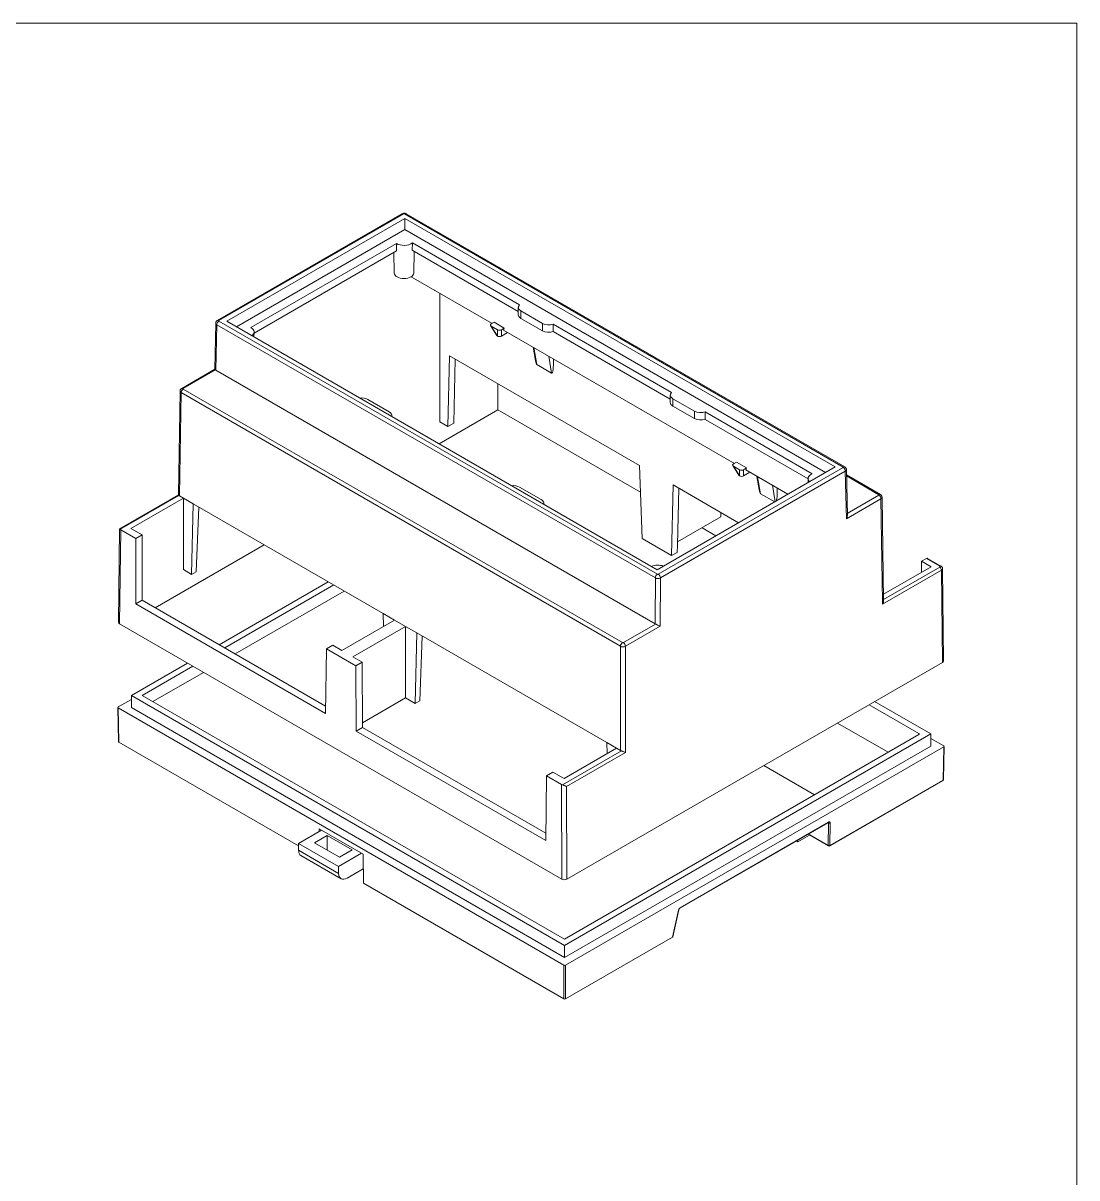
# Model space of a CAD drawing. Header units: millimetres. Extents: x 6 to 460, y 6 to 354.
# Drawn here: x 306 to 453.2, y 186.1 to 347.3 of the extents above; entities that cross this region are included whole.
import ezdxf

# ---------------------------------------------------------------- set-up
doc = ezdxf.new("R2010")
doc.units = ezdxf.units.MM
doc.header["$LTSCALE"] = 1.666667
doc.layers.get('0').update_dxf_attribs({"lineweight": 25})
for name, color, linetype, lineweight in [('Sketch Geometry (ANSI)', 7, 'Continuous', 9), ('Visible (ANSI)', 7, 'Continuous', 9), ('Visible Narrow (ANSI)', 7, 'Continuous', 9)]:
    doc.layers.add(name, color=color, linetype=linetype, lineweight=lineweight)

# ---------------------------------------------------------------- blocks, each defined once
blk = doc.blocks.new('Borders Hammond Border')
at = {"layer": 'Sketch Geometry (ANSI)'}
for p, q in [((271.9, 208.4), (7.5, 208.4)), ((271.9, 7.5), (271.9, 208.4))]:
    blk.add_line(p, q, dxfattribs=at)

msp = doc.modelspace()

# ---------------------------------------------------------------- linework, layer by layer
at = {"layer": 'Visible (ANSI)'}
for p, q in [((333.159, 305.812), (358.978, 320.719)), ((334.469, 305.706), (359.335, 320.062)), ((359.335, 320.062), (419.439, 285.361)), ((359.335, 320.062), (359.335, 318.497)), ((359.512, 320.719), (420.749, 285.364)), ((359.335, 318.497), (335.824, 304.923)), ((359.335, 318.497), (418.084, 284.579)), ((358.157, 316.558), (337.827, 304.821)), ((358.157, 316.558), (358.173, 315.541)), ((360.37, 315.615), (360.385, 316.632)), ((360.385, 316.632), (375.334, 308.002)), ((338.281, 304.057), (358.173, 315.541)), ((357.86, 312.432), (357.798, 315.325)), ((360.37, 315.615), (375.171, 307.07)), ((360.575, 312.432), (360.64, 315.459)), ((360.222, 311.914), (371.519, 305.392)), ((364.201, 309.617), (364.201, 291.682)), ((375.171, 306.62), (375.171, 307.646)), ((375.537, 307.136), (378.548, 305.398)), ((332.926, 305.427), (332.791, 298.989)), ((334.469, 305.706), (394.573, 271.005)), ((371.302, 305.087), (372.159, 303.726)), ((371.397, 305.321), (371.809, 305.559)), ((372.258, 304.505), (371.397, 305.001)), ((371.809, 305.559), (373.224, 304.743)), ((378.548, 304.372), (375.537, 306.11)), ((396.547, 295.755), (380.048, 305.28)), ((380.048, 305.28), (380.048, 304.254)), ((338.269, 303.511), (338.284, 304.198)), ((372.811, 304.505), (373.224, 304.743)), ((373.683, 304.142), (372.811, 303.639)), ((373.121, 304.467), (373.224, 304.743)), ((373.121, 304.467), (405.343, 285.864)), ((396.384, 294.822), (380.048, 304.254)), ((377.258, 302.079), (377.569, 300.221)), ((365.353, 291.017), (365.581, 300.868)), ((365.581, 300.868), (392.097, 285.558)), ((366.361, 300.417), (366.154, 291.48)), ((380.099, 300.439), (380.099, 300.347)), ((328.185, 296.331), (332.791, 298.99)), ((332.939, 298.864), (394.271, 263.454)), ((379.82, 298.465), (377.758, 299.656)), ((372.306, 293.326), (372.311, 296.982)), ((327.952, 295.942), (327.733, 281.466)), ((396.384, 295.399), (396.384, 294.373)), ((357.158, 293.048), (354.147, 294.786)), ((396.75, 294.889), (399.761, 293.151)), ((399.761, 292.125), (396.75, 293.863)), ((357.524, 292.538), (357.524, 292.395)), ((364.108, 288.593), (372.306, 293.326)), ((372.306, 293.326), (392.237, 281.819)), ((401.261, 293.033), (416.209, 284.403)), ((401.261, 293.033), (401.261, 292.007)), ((415.624, 283.714), (401.261, 292.007)), ((364.201, 291.682), (365.353, 291.017)), ((366.154, 291.48), (365.353, 291.017)), ((392.097, 285.558), (392.478, 275.356)), ((405.983, 284.199), (405.125, 285.559)), ((405.633, 286.031), (405.22, 285.793)), ((406.081, 284.977), (405.22, 285.474)), ((405.633, 286.031), (407.047, 285.215)), ((419.439, 285.361), (394.573, 271.005)), ((406.078, 284.113), (406.081, 284.111)), ((406.635, 284.977), (407.047, 285.215)), ((407.507, 284.615), (406.635, 284.111)), ((406.944, 284.939), (407.047, 285.215)), ((406.944, 284.939), (412.826, 281.543)), ((408.488, 284.048), (408.799, 282.19)), ((420.982, 284.978), (421.117, 278.591)), ((420.997, 284.238), (425.723, 281.51)), ((378.371, 280.801), (375.36, 282.539)), ((396.571, 272.993), (396.8, 282.844)), ((396.8, 282.844), (405.939, 277.567)), ((397.58, 282.393), (397.396, 274.454)), ((411.329, 282.408), (411.33, 282.316)), ((415.636, 283.165), (415.624, 283.718)), ((319.518, 276.73), (327.733, 281.473)), ((328.411, 281.001), (321.074, 276.765)), ((328.411, 281.001), (327.88, 281.307)), ((328.411, 271.018), (328.411, 281.001)), ((328.411, 281.001), (329.79, 280.204)), ((410.978, 280.476), (408.988, 281.625)), ((425.956, 281.121), (426.175, 266.649)), ((329.79, 280.204), (329.562, 270.354)), ((329.79, 280.204), (356.307, 264.895)), ((330.557, 279.761), (330.211, 270.728)), ((378.737, 280.147), (378.737, 280.291)), ((403.452, 279.003), (403.459, 278.38)), ((397.406, 274.885), (403.459, 278.38)), ((319.513, 276.72), (319.355, 263.658)), ((319.66, 276.561), (321.757, 275.35)), ((322.641, 275.86), (321.074, 276.765)), ((322.641, 275.86), (321.757, 275.35)), ((322.668, 266.747), (322.641, 275.86)), ((400.826, 276.86), (402.77, 275.737)), ((321.785, 266.237), (321.757, 275.35)), ((324.469, 265.708), (339.684, 274.492)), ((392.478, 275.356), (396.571, 272.993)), ((397.396, 274.454), (397.334, 273.434)), ((397.334, 273.434), (396.571, 272.993)), ((432.156, 272.577), (431.493, 272.194)), ((432.322, 272.594), (434.182, 271.52)), ((329.562, 270.354), (328.411, 271.018)), ((432.82, 271.428), (426.161, 267.583)), ((431.491, 270.661), (431.493, 272.194)), ((432.82, 271.428), (431.493, 272.194)), ((434.398, 271.168), (434.553, 258.283)), ((330.211, 270.728), (329.562, 270.354)), ((348.641, 269.321), (333.426, 260.537)), ((349.407, 268.878), (334.192, 260.094)), ((350.88, 268.028), (335.665, 259.244)), ((322.668, 266.747), (321.785, 266.237)), ((348.266, 250.948), (321.785, 266.237)), ((348.278, 251.962), (322.668, 266.747)), ((356.307, 264.895), (356.374, 263.098)), ((356.307, 264.895), (357.897, 263.977)), ((319.501, 263.452), (381.255, 227.798)), ((350.56, 259.741), (357.897, 263.977)), ((359.419, 263.098), (352.083, 258.862)), ((359.419, 263.098), (357.897, 263.977)), ((359.419, 263.098), (361.009, 262.18)), ((359.419, 263.098), (359.419, 253.115)), ((360.781, 252.329), (361.009, 262.18)), ((361.009, 262.18), (387.526, 246.87)), ((361.776, 261.737), (361.43, 252.704)), ((348.266, 250.948), (348.375, 259.982)), ((349.259, 260.492), (348.375, 259.982)), ((348.375, 259.982), (352.5, 257.6)), ((350.56, 259.741), (349.259, 260.492)), ((353.384, 258.111), (352.083, 258.862)), ((352.5, 257.6), (353.384, 258.111)), ((353.384, 258.111), (353.411, 248.998)), ((381.962, 227.798), (434.407, 258.077)), ((328.988, 257.974), (321.151, 253.45)), ((329.754, 257.532), (322.684, 253.45)), ((331.227, 256.681), (324.157, 252.599)), ((352.527, 248.488), (352.5, 257.6)), ((321.151, 253.45), (381.609, 218.545)), ((321.151, 251.749), (321.151, 253.45)), ((322.684, 253.45), (381.609, 219.429)), ((319.357, 247.019), (319.276, 251.782)), ((321.151, 252.906), (319.325, 251.851)), ((319.325, 251.715), (381.55, 215.789)), ((321.151, 251.749), (381.609, 216.844)), ((353.409, 249.645), (359.419, 253.115)), ((360.781, 252.329), (359.419, 253.115)), ((361.43, 252.704), (360.781, 252.329)), ((431.107, 248.143), (424.153, 252.157)), ((432.757, 248.075), (424.919, 252.599)), ((353.411, 248.998), (352.527, 248.488)), ((379.008, 233.199), (352.527, 248.488)), ((353.411, 248.998), (379.021, 234.212)), ((426.805, 245.523), (419.734, 249.606)), ((319.405, 246.952), (344.489, 232.47)), ((381.609, 218.545), (432.757, 248.075)), ((381.609, 219.429), (431.107, 248.007)), ((387.526, 246.87), (388.905, 246.074)), ((387.584, 245.311), (387.526, 246.87)), ((432.757, 246.374), (432.757, 248.075)), ((432.757, 247.462), (434.583, 246.408)), ((388.905, 246.074), (381.569, 241.838)), ((381.609, 216.844), (432.757, 246.374)), ((381.786, 215.789), (434.583, 246.272)), ((389.436, 245.768), (388.905, 246.074)), ((434.554, 241.71), (434.632, 246.339)), ((409.451, 243.669), (416.523, 239.586)), ((379.118, 242.233), (379.008, 233.199)), ((379.118, 242.233), (380.002, 242.743)), ((379.118, 242.233), (381.215, 241.022)), ((381.569, 241.838), (380.002, 242.743)), ((434.47, 241.568), (418.659, 232.439)), ((418.452, 235.689), (397.74, 223.731)), ((344.489, 232.801), (347.703, 234.657)), ((348.5, 233.892), (346.732, 232.871)), ((347.379, 234.844), (347.382, 234.471)), ((353.507, 231.306), (347.379, 234.844)), ((351.976, 231.885), (348.5, 233.892)), ((348.5, 233.892), (348.5, 231.851)), ((415.855, 233.962), (414.224, 233.02)), ((415.786, 234.058), (415.786, 234.15)), ((415.82, 233.982), (418.492, 232.439)), ((344.489, 232.801), (344.489, 231.848)), ((350.087, 229.569), (344.489, 232.801)), ((346.732, 232.871), (350.209, 230.864)), ((414.027, 233.134), (414.224, 233.02)), ((414.224, 233.02), (414.224, 233.248)), ((344.834, 231.085), (350.432, 227.853)), ((350.087, 229.569), (353.301, 231.425)), ((350.209, 230.864), (351.976, 231.885)), ((353.542, 227.243), (353.507, 231.306)), ((350.087, 228.616), (350.087, 229.569)), ((353.525, 229.241), (351.265, 227.936)), ((353.542, 227.243), (381.55, 211.073)), ((397.591, 223.511), (396.759, 219.747)), ((381.786, 211.073), (396.708, 219.688)), ((381.609, 218.545), (381.609, 216.844))]:
    msp.add_line(p, q, dxfattribs=at)
for centre, start, end in [((434.387, 241.713), 300, 359.03011), ((418.575, 232.584), 240, 300)]:
    msp.add_arc(centre, 0.167, start, end, dxfattribs=at)
for centre, major_axis, ratio, start_param, end_param in [((359.304, 320.358), (0.208, 0.361), 0.5773503, 0, 0.0001878), ((359.217, 317.137), (-1.458, 0), 0.5773503, 0.7568228, 2.4995421), ((359.217, 312.442), (-1.358, 0), 0.5773503, 0.0123429, 3.1292497), ((364.285, 310.469), (1.104, 0), 0.5773503, 3.8628473, 3.9911343), ((376.421, 307.646), (-1.25, 0), 0.5773503, 5.7677199, 7.0685835), ((376.421, 306.62), (-1.25, 0), 0.5773503, 0, 0.7853982), ((336.826, 304.209), (1.458, 0), 0.5773503, 5.6123231, 7.0971588), ((371.747, 305.161), (-0.469, 0), 0.5133374, 5.5564103, 7.0099604), ((379.431, 305.908), (-1.25, 0), 0.5773503, 0.7853982, 2.0862617), ((372.605, 303.8), (-0.469, 0), 0.5133374, 0.3129792, 0.7302684), ((372.535, 303.841), (0.417, 0), 0.6493455, 3.9819442, 5.439164), ((372.535, 304.707), (-0.417, 0), 0.6493455, 0.8440213, 2.2975714), ((379.431, 304.882), (1.25, 0), 0.5773503, 3.9269908, 5.2278543), ((377.742, 301.708), (-0.041, 2.059), 0.1419085, 2.3745809, 3.0560896), ((379.805, 300.517), (-0.041, 2.059), 0.1419085, 3.0560896, 4.6268859), ((333.292, 299.068), (0.5, 0), 0.5773667, 3.752265, 3.9269748), ((397.634, 295.399), (-1.25, 0), 0.5773503, 5.7677199, 7.0685835), ((353.263, 294.276), (1.25, 0), 0.5773503, 0.7853982, 1.7537399), ((397.634, 294.373), (-1.25, 0), 0.5773503, 0, 0.7853982), ((356.274, 292.538), (1.25, 0), 0.5773503, 6.1002418, 7.0685835), ((393.159, 293.798), (1.104, 0), 0.5773503, 3.8628473, 3.9911343), ((400.645, 293.661), (-1.25, 0), 0.5773503, 0.7853982, 2.0862617), ((400.645, 292.635), (1.25, 0), 0.5773503, 3.9269908, 5.2278543), ((405.571, 285.633), (-0.469, 0), 0.5133374, 5.5564103, 7.0099604), ((406.429, 284.273), (-0.469, 0), 0.5133374, 0.3129792, 0.7267751), ((406.358, 285.179), (-0.417, 0), 0.6493455, 0.8440213, 2.2975714), ((406.358, 284.313), (-0.417, 0), 0.6493455, 0.8440213, 2.2975714), ((417.082, 283.728), (-1.458, 0), 0.5773503, 5.3544396, 6.8379735), ((374.477, 282.029), (1.25, 0), 0.5773503, 0.7853982, 1.7537399), ((408.973, 283.677), (-0.041, 2.059), 0.1419085, 2.3745809, 3.0560896), ((411.035, 282.486), (-0.041, 2.059), 0.1419085, 3.5484283, 4.6268859), ((328.234, 281.511), (0.5, 0), 0.5773862, 3.5810016, 3.9269489), ((377.487, 280.291), (1.25, 0), 0.5773503, 6.1002418, 7.0685835), ((320.013, 276.765), (0.5, 0), 0.5773739, 3.580997, 3.9269632), ((432.154, 272.306), (0.169, 0.287), 0.57229, 0.0043175, 0.7897047), ((394.691, 270.8), (1.458, 0), 0.5773503, 1.0160082, 2.2416585), ((319.854, 263.656), (-0.5, 0), 0.5773503, 6.2761847, 7.0686051), ((394.625, 263.657), (0.5, 0), 0.5773699, 3.925521, 4.1016854), ((434.054, 258.281), (0.5, 0), 0.5773503, 5.4977899, 6.2901473), ((319.443, 251.783), (-0.167, 0), 0.5772951, 5.4978349, 7.0685357), ((319.523, 247.02), (-0.167, 0), 0.5772951, 0.0097729, 0.7853504), ((430.989, 248.075), (0.167, 0), 0.5773503, 5.4977871, 7.0685835), ((389.789, 245.972), (0.5, 0), 0.5774014, 3.9269575, 4.2729047), ((434.465, 246.34), (0.167, 0), 0.5772951, 5.4978349, 7.0685357), ((381.569, 241.226), (-0.5, 0), 0.577384, 0.7853761, 1.1313422), ((415.904, 234.126), (-0.083, -0.144), 0.5773503, 5.4977871, 6.2831853), ((345.667, 232.529), (-0.833, -1.443), 0.5773503, 5.4977871, 6.2831853), ((351.265, 229.297), (-0.833, -1.443), 0.5773503, 5.4977871, 7.0685835), ((381.608, 228.002), (0.5, 0), 0.5773503, 3.9269692, 5.4977844), ((397.428, 223.547), (0.163, -0.036), 0.4057128, 0, 0.0031834), ((397.657, 223.875), (0.083, -0.144), 0.5773503, 6.2829654, 6.2831853), ((396.59, 219.756), (-0.17, -0.006), 0.5750186, 2.3200798, 2.9958133), ((381.668, 215.857), (0.167, 0), 0.5774054, 3.9270386, 5.4977394), ((381.668, 211.141), (0.167, 0), 0.5774054, 3.9270386, 5.4977394)]:
    msp.add_ellipse(centre, major_axis=major_axis, ratio=ratio, start_param=start_param, end_param=end_param, dxfattribs=at)
for points, knots in [([(358.978, 320.719), (359.023, 320.745), (359.074, 320.764), (359.179, 320.788), (359.235, 320.791), (359.345, 320.783), (359.401, 320.769), (359.473, 320.74), (359.493, 320.73), (359.512, 320.719)], [0.000013103, 0.000013103, 0.000013103, 0.000013103, 0.019152342, 0.019152342, 0.038801592, 0.038801592, 0.058994682, 0.058994682, 0.067025602, 0.067025602, 0.067025602, 0.067025602]), ([(333.159, 305.812), (333.14, 305.801), (333.12, 305.788), (333.081, 305.757), (333.061, 305.739), (333.022, 305.695), (333.003, 305.67), (332.97, 305.612), (332.955, 305.579), (332.934, 305.506), (332.927, 305.467), (332.926, 305.427)], [4.71234533, 4.71234533, 4.71234533, 4.71234533, 4.86700177, 4.86700177, 5.02165822, 5.02165822, 5.17631466, 5.17631466, 5.33097111, 5.33097111, 5.48562755, 5.48562755, 5.48562755, 5.48562755]), ([(332.791, 298.989), (332.791, 298.985), (332.797, 298.976), (332.828, 298.947), (332.853, 298.927), (332.883, 298.902)], [-0.290837898, -0.290837898, -0.290837898, -0.290837898, -0.271525487, -0.271525487, -0.252625574, -0.252625574, -0.252625574, -0.252625574]), ([(328.185, 296.331), (328.165, 296.319), (328.146, 296.306), (328.106, 296.275), (328.086, 296.257), (328.047, 296.213), (328.028, 296.187), (327.994, 296.128), (327.98, 296.095), (327.959, 296.022), (327.953, 295.982), (327.952, 295.942)], [4.71235526, 4.71235526, 4.71235526, 4.71235526, 4.86769921, 4.86769921, 5.02304316, 5.02304316, 5.17838711, 5.17838711, 5.33373106, 5.33373106, 5.48907502, 5.48907502, 5.48907502, 5.48907502]), ([(420.981, 284.978), (420.981, 285.018), (420.974, 285.057), (420.953, 285.13), (420.938, 285.163), (420.905, 285.222), (420.886, 285.247), (420.847, 285.29), (420.827, 285.309), (420.788, 285.34), (420.768, 285.353), (420.749, 285.364)], [2.36843917, 2.36843917, 2.36843917, 2.36843917, 2.52307412, 2.52307412, 2.67770906, 2.67770906, 2.832344, 2.832344, 2.98697894, 2.98697894, 3.14161388, 3.14161388, 3.14161388, 3.14161388]), ([(327.733, 281.466), (327.733, 281.461), (327.735, 281.455), (327.738, 281.448), (327.742, 281.441), (327.748, 281.432), (327.755, 281.422), (327.763, 281.411), (327.771, 281.4), (327.781, 281.388)], [0.58007125, 0.58007125, 0.58007125, 0.58007125, 0.71428571, 0.71428571, 0.71428571, 0.85714286, 0.85714286, 0.85714286, 1, 1, 1, 1]), ([(425.956, 281.121), (425.955, 281.161), (425.949, 281.201), (425.928, 281.274), (425.914, 281.308), (425.88, 281.366), (425.861, 281.392), (425.822, 281.436), (425.802, 281.454), (425.762, 281.485), (425.743, 281.499), (425.723, 281.51)], [2.36490649, 2.36490649, 2.36490649, 2.36490649, 2.5202495, 2.5202495, 2.6755925, 2.6755925, 2.8309355, 2.8309355, 2.98627851, 2.98627851, 3.14162151, 3.14162151, 3.14162151, 3.14162151]), ([(421.117, 278.591), (421.117, 278.586), (421.117, 278.582), (421.117, 278.505), (421.103, 278.425), (421.053, 278.268), (421.017, 278.19), (420.976, 278.123)], [0.289147042, 0.289147042, 0.289147042, 0.289147042, 0.290867792, 0.290867792, 0.319158327, 0.319158327, 0.347448863, 0.347448863, 0.347448863, 0.347448863]), ([(319.561, 276.642), (319.542, 276.665), (319.527, 276.685), (319.512, 276.713), (319.511, 276.722), (319.516, 276.728), (319.517, 276.729), (319.518, 276.73)], [-0.081051944, -0.081051944, -0.081051944, -0.081051944, -0.064957781, -0.064957781, -0.048493384, -0.048493384, -0.044447957, -0.044447957, -0.044447957, -0.044447957]), ([(434.398, 271.168), (434.398, 271.203), (434.392, 271.238), (434.374, 271.302), (434.361, 271.332), (434.331, 271.385), (434.313, 271.409), (434.277, 271.449), (434.259, 271.466), (434.221, 271.496), (434.202, 271.509), (434.182, 271.52)], [0.79235746, 0.79235746, 0.79235746, 0.79235746, 0.94804945, 0.94804945, 1.10374143, 1.10374143, 1.25943341, 1.25943341, 1.4151254, 1.4151254, 1.57081738, 1.57081738, 1.57081738, 1.57081738]), ([(426.032, 266.216), (426.058, 266.256), (426.08, 266.296), (426.098, 266.335), (426.116, 266.374), (426.131, 266.411), (426.142, 266.447), (426.153, 266.483), (426.161, 266.516), (426.167, 266.548), (426.172, 266.579), (426.175, 266.609), (426.175, 266.635), (426.175, 266.64), (426.175, 266.644), (426.175, 266.649)], [0, 0, 0, 0, 0.14285714, 0.14285714, 0.14285714, 0.28571429, 0.28571429, 0.28571429, 0.42857143, 0.42857143, 0.42857143, 0.57142857, 0.57142857, 0.57142857, 0.5952646, 0.5952646, 0.5952646, 0.5952646]), ([(394.338, 263.421), (394.381, 263.404), (394.43, 263.381), (394.532, 263.334), (394.583, 263.309), (394.697, 263.253), (394.763, 263.219), (394.883, 263.159), (394.935, 263.132), (394.976, 263.112)], [-0.09482299, -0.09482299, -0.09482299, -0.09482299, -0.076016105, -0.076016105, -0.056766837, -0.056766837, -0.028383419, -0.028383419, 0, 0, 0, 0]), ([(389.577, 245.711), (389.617, 245.7), (389.662, 245.685), (389.752, 245.652), (389.798, 245.634), (389.896, 245.595), (389.955, 245.571), (390.059, 245.528), (390.106, 245.509), (390.143, 245.496)], [-0.080959314, -0.080959314, -0.080959314, -0.080959314, -0.064909434, -0.064909434, -0.048489326, -0.048489326, -0.024244663, -0.024244663, 0, 0, 0, 0]), ([(381.923, 240.75), (381.886, 240.764), (381.84, 240.782), (381.735, 240.825), (381.676, 240.849), (381.577, 240.888), (381.532, 240.906), (381.442, 240.938), (381.397, 240.953), (381.356, 240.964)], [-0.285207909, -0.285207909, -0.285207909, -0.285207909, -0.260935674, -0.260935674, -0.236663438, -0.236663438, -0.220224611, -0.220224611, -0.204156017, -0.204156017, -0.204156017, -0.204156017]), ([(418.475, 235.699), (418.475, 235.699), (418.475, 235.699), (418.474, 235.699), (418.47, 235.698), (418.46, 235.693), (418.457, 235.692), (418.454, 235.69)], [0.013297485, 0.013297485, 0.013297485, 0.013297485, 0.014191313, 0.014191313, 0.02120984, 0.02120984, 0.023561164, 0.023561164, 0.023561164, 0.023561164]), ([(397.74, 223.731), (397.733, 223.727), (397.724, 223.721), (397.704, 223.705), (397.694, 223.695), (397.672, 223.672), (397.661, 223.658), (397.64, 223.627), (397.63, 223.611), (397.613, 223.577), (397.605, 223.558), (397.596, 223.531), (397.593, 223.52), (397.591, 223.511)], [0, 0, 0, 0, 0.005642685, 0.005642685, 0.01152629, 0.01152629, 0.018175495, 0.018175495, 0.024978673, 0.024978673, 0.032132287, 0.032132287, 0.036486687, 0.036486687, 0.036486687, 0.036486687])]:
    msp.add_open_spline(points, degree=3, knots=knots, dxfattribs=at)
at = {"layer": 'Visible Narrow (ANSI)'}
for p, q in [((359.186, 320.698), (333.367, 305.792)), ((420.541, 285.343), (359.304, 320.698)), ((375.537, 307.136), (375.537, 306.11)), ((332.939, 298.864), (333.073, 305.219)), ((394.31, 269.864), (333.073, 305.219)), ((333.367, 305.724), (394.604, 270.369)), ((372.256, 303.64), (371.397, 305.001)), ((378.548, 304.372), (378.548, 305.398)), ((372.258, 304.505), (372.257, 303.64)), ((372.811, 303.639), (372.811, 304.505)), ((377.362, 302.019), (377.758, 299.656)), ((379.82, 298.465), (379.424, 300.828)), ((380.099, 300.347), (380.082, 300.448)), ((332.883, 298.902), (328.393, 296.31)), ((327.88, 281.307), (328.098, 295.735)), ((389.436, 260.321), (328.098, 295.735)), ((328.393, 296.242), (389.73, 260.829)), ((396.75, 294.889), (396.75, 293.863)), ((399.761, 292.125), (399.761, 293.151)), ((406.078, 284.113), (405.22, 285.474)), ((394.722, 270.369), (420.541, 285.275)), ((420.835, 284.768), (395.017, 269.861)), ((406.081, 284.977), (406.081, 284.111)), ((406.635, 284.111), (406.635, 284.977)), ((408.593, 283.988), (408.988, 281.625)), ((420.835, 284.768), (420.976, 278.123)), ((425.515, 281.489), (421, 284.096)), ((411.038, 280.511), (410.655, 282.797)), ((411.33, 282.316), (411.313, 282.417)), ((327.781, 281.388), (319.561, 276.642)), ((425.81, 280.914), (420.976, 278.123)), ((421.111, 278.878), (425.515, 281.421)), ((425.81, 280.914), (426.028, 266.486)), ((319.501, 263.452), (319.66, 276.561)), ((434.016, 271.504), (432.156, 272.577)), ((434.252, 270.962), (426.032, 266.216)), ((426.172, 266.839), (434.016, 271.368)), ((434.252, 270.962), (434.407, 258.077)), ((394.31, 269.864), (394.274, 263.866)), ((394.976, 263.112), (395.017, 269.861)), ((426.032, 266.216), (426.028, 266.486)), ((389.848, 260.829), (394.338, 263.421)), ((394.976, 263.112), (390.143, 260.321)), ((394.271, 263.454), (394.274, 263.866)), ((389.436, 260.321), (389.436, 245.768)), ((390.143, 245.496), (390.143, 260.321)), ((319.405, 246.952), (319.325, 251.715)), ((431.107, 248.007), (431.107, 248.143)), ((381.356, 240.964), (389.577, 245.711)), ((390.143, 245.496), (381.923, 240.75)), ((434.583, 246.272), (434.505, 241.643)), ((381.215, 241.022), (381.255, 227.798)), ((381.962, 227.798), (381.923, 240.75)), ((418.693, 232.514), (434.505, 241.643)), ((397.775, 223.806), (418.486, 235.764)), ((418.484, 235.63), (418.417, 235.669)), ((418.484, 235.63), (418.457, 232.516)), ((418.72, 235.629), (418.693, 232.514)), ((415.786, 234.058), (418.457, 232.516)), ((344.489, 231.848), (350.087, 228.616)), ((397.546, 223.477), (396.708, 219.688)), ((381.55, 215.789), (381.55, 211.073)), ((381.786, 211.073), (381.786, 215.789))]:
    msp.add_line(p, q, dxfattribs=at)
for centre, major_axis, ratio, start_param, end_param in [((359.186, 320.358), (-0.208, 0.361), 0.5773503, 5.4977877, 6.2831853), ((359.304, 320.358), (0.208, 0.361), 0.5773503, 0.0001878, 0.785399), ((333.426, 305.418), (-0.5, 0.009), 0.5739265, 6.2811874, 7.0786387), ((333.367, 305.384), (-0.208, -0.361), 0.5773075, 3.9270393, 5.4821124), ((333.367, 305.452), (-0.208, 0.361), 0.5773503, 5.4977877, 6.2831021), ((328.452, 295.936), (-0.5, 0.006), 0.5773196, 6.2817501, 7.0758249), ((328.393, 295.902), (-0.208, -0.361), 0.5773033, 3.9270349, 5.4890901), ((328.393, 295.97), (-0.208, 0.361), 0.5773584, 5.497862, 6.2831853), ((420.541, 285.003), (0.208, 0.361), 0.577368, 0, 0.7853289), ((420.541, 284.935), (-0.208, 0.361), 0.5773503, 3.9357175, 5.4977866), ((420.482, 284.969), (0.5, 0.009), 0.5806445, 5.4876004, 6.2852263), ((425.515, 281.149), (0.208, 0.361), 0.5773633, 0, 0.7853257), ((425.515, 281.081), (-0.208, 0.361), 0.5773034, 3.9356911, 5.497746), ((425.456, 281.115), (0.5, 0.006), 0.5773198, 5.4905417, 6.2846203), ((434.016, 271.231), (0.167, 0.289), 0.5773479, 0, 0.7853717), ((433.898, 271.436), (0.167, 0), 0.5773549, 5.4977429, 7.0685835), ((434.016, 271.095), (-0.167, 0.289), 0.5773273, 3.9357049, 5.4977592), ((433.898, 271.163), (0.5, 0.004), 0.5759934, 5.4931711, 6.2854962), ((394.604, 270.029), (0.208, 0.361), 0.5773503, 0.7853973, 2.3404865), ((394.663, 270.063), (-0.5, 0.002), 0.5655331, 0.7883253, 2.3589752), ((394.722, 270.029), (0.208, -0.361), 0.5773503, 0.7941243, 2.356194), ((389.73, 260.488), (-0.208, -0.361), 0.5773503, 3.9269898, 5.4890605), ((389.789, 260.522), (-0.5, 0), 0.5689207, 0.7854445, 2.3561528), ((389.848, 260.488), (0.208, -0.361), 0.5773503, 0.7941243, 2.3561937), ((434.387, 241.713), (0.083, -0.144), 0.5773503, 0, 0.7756243), ((434.387, 241.713), (0.167, -0.003), 0.5772951, 5.5076078, 6.2831853), ((418.368, 235.833), (0.083, -0.144), 0.5773503, 0, 0.7756243), ((418.395, 235.593), (0.051, 0.115), 0.6290196, 5.3034554, 6.0093241), ((418.602, 235.698), (-0.167, 0.001), 0.5829655, 0.7903331, 2.3611294), ((418.575, 232.584), (-0.167, 0.001), 0.5829655, 0.7903331, 2.3611294), ((418.575, 232.584), (-0.083, -0.144), 0.5773503, 5.4977871, 6.2831853), ((418.575, 232.584), (0.083, -0.144), 0.5773503, 0, 0.7756243), ((397.428, 223.547), (0.163, -0.036), 0.4057128, 5.6074517, 6.2831853), ((397.657, 223.875), (0.083, -0.144), 0.5773503, 0, 0.7756243)]:
    msp.add_ellipse(centre, major_axis=major_axis, ratio=ratio, start_param=start_param, end_param=end_param, dxfattribs=at)
for points, knots in [([(359.186, 320.698), (359.187, 320.699), (359.187, 320.699), (359.188, 320.699), (359.194, 320.702), (359.2, 320.705), (359.207, 320.707), (359.211, 320.708), (359.214, 320.709), (359.217, 320.71), (359.222, 320.711), (359.227, 320.711), (359.232, 320.712), (359.238, 320.712), (359.245, 320.712), (359.252, 320.712), (359.254, 320.712), (359.256, 320.712), (359.258, 320.712), (359.267, 320.711), (359.275, 320.709), (359.283, 320.707), (359.283, 320.707), (359.284, 320.707), (359.285, 320.706), (359.292, 320.704), (359.298, 320.702), (359.304, 320.698)], [0, 0, 0, 0, 0.01978998, 0.01978998, 0.01978998, 0.2, 0.2, 0.2, 0.28572329, 0.28572329, 0.28572329, 0.4, 0.4, 0.4, 0.55176786, 0.55176786, 0.55176786, 0.6, 0.6, 0.6, 0.8, 0.8, 0.8, 0.81788963, 0.81788963, 0.81788963, 0.99998, 0.99998, 0.99998, 0.99998]), ([(333.367, 305.724), (333.361, 305.727), (333.356, 305.732), (333.352, 305.736), (333.348, 305.74), (333.345, 305.745), (333.344, 305.75), (333.343, 305.755), (333.343, 305.76), (333.344, 305.765), (333.345, 305.77), (333.348, 305.775), (333.352, 305.78), (333.356, 305.784), (333.361, 305.788), (333.367, 305.792)], [0.00001223, 0.00001223, 0.00001223, 0.00001223, 0.2, 0.2, 0.2, 0.4, 0.4, 0.4, 0.6, 0.6, 0.6, 0.8, 0.8, 0.8, 1, 1, 1, 1]), ([(328.393, 296.242), (328.387, 296.246), (328.381, 296.25), (328.378, 296.254), (328.374, 296.259), (328.371, 296.263), (328.37, 296.268), (328.368, 296.273), (328.368, 296.278), (328.37, 296.283), (328.371, 296.288), (328.374, 296.293), (328.378, 296.298), (328.381, 296.302), (328.387, 296.306), (328.393, 296.31)], [0.00002875, 0.00002875, 0.00002875, 0.00002875, 0.2, 0.2, 0.2, 0.4, 0.4, 0.4, 0.6, 0.6, 0.6, 0.8, 0.8, 0.8, 0.99999543, 0.99999543, 0.99999543, 0.99999543]), ([(420.541, 285.343), (420.547, 285.339), (420.552, 285.335), (420.556, 285.331), (420.56, 285.326), (420.563, 285.322), (420.564, 285.317), (420.565, 285.312), (420.565, 285.307), (420.564, 285.302), (420.563, 285.297), (420.56, 285.292), (420.556, 285.287), (420.552, 285.283), (420.547, 285.279), (420.541, 285.275)], [0.00001235, 0.00001235, 0.00001235, 0.00001235, 0.2, 0.2, 0.2, 0.4, 0.4, 0.4, 0.6, 0.6, 0.6, 0.8, 0.8, 0.8, 1, 1, 1, 1]), ([(425.515, 281.489), (425.521, 281.485), (425.527, 281.481), (425.53, 281.477), (425.534, 281.472), (425.537, 281.467), (425.538, 281.462), (425.54, 281.457), (425.54, 281.452), (425.538, 281.447), (425.537, 281.442), (425.534, 281.438), (425.53, 281.433), (425.527, 281.429), (425.521, 281.425), (425.515, 281.421)], [0.00002706, 0.00002706, 0.00002706, 0.00002706, 0.2, 0.2, 0.2, 0.4, 0.4, 0.4, 0.6, 0.6, 0.6, 0.8, 0.8, 0.8, 0.99999621, 0.99999621, 0.99999621, 0.99999621]), ([(394.722, 270.369), (394.721, 270.368), (394.721, 270.368), (394.72, 270.368), (394.714, 270.364), (394.708, 270.362), (394.701, 270.36), (394.697, 270.359), (394.694, 270.358), (394.691, 270.357), (394.686, 270.356), (394.681, 270.356), (394.676, 270.355), (394.669, 270.355), (394.663, 270.355), (394.656, 270.355), (394.654, 270.355), (394.652, 270.355), (394.65, 270.355), (394.641, 270.356), (394.633, 270.358), (394.625, 270.36), (394.625, 270.36), (394.624, 270.36), (394.623, 270.361), (394.616, 270.363), (394.61, 270.365), (394.604, 270.369)], [0, 0, 0, 0, 0.01978997, 0.01978997, 0.01978997, 0.2, 0.2, 0.2, 0.2857233, 0.2857233, 0.2857233, 0.4, 0.4, 0.4, 0.55176786, 0.55176786, 0.55176786, 0.6, 0.6, 0.6, 0.8, 0.8, 0.8, 0.81788961, 0.81788961, 0.81788961, 0.99998003, 0.99998003, 0.99998003, 0.99998003]), ([(389.848, 260.829), (389.848, 260.828), (389.847, 260.828), (389.846, 260.828), (389.84, 260.824), (389.834, 260.822), (389.827, 260.82), (389.824, 260.819), (389.82, 260.818), (389.817, 260.817), (389.812, 260.816), (389.807, 260.816), (389.802, 260.815), (389.796, 260.815), (389.789, 260.814), (389.783, 260.815), (389.78, 260.815), (389.778, 260.815), (389.776, 260.815), (389.768, 260.816), (389.759, 260.818), (389.752, 260.82), (389.751, 260.82), (389.75, 260.82), (389.749, 260.82), (389.743, 260.823), (389.736, 260.825), (389.73, 260.829)], [0, 0, 0, 0, 0.01979144, 0.01979144, 0.01979144, 0.2, 0.2, 0.2, 0.28571103, 0.28571103, 0.28571103, 0.4, 0.4, 0.4, 0.55175173, 0.55175173, 0.55175173, 0.6, 0.6, 0.6, 0.8, 0.8, 0.8, 0.81787831, 0.81787831, 0.81787831, 0.99997668, 0.99997668, 0.99997668, 0.99997668]), ([(418.72, 235.629), (418.72, 235.667), (418.714, 235.698), (418.702, 235.723), (418.691, 235.748), (418.674, 235.768), (418.652, 235.781), (418.631, 235.793), (418.605, 235.798), (418.577, 235.795), (418.549, 235.793), (418.519, 235.783), (418.486, 235.764)], [0, 0, 0, 0, 0.25, 0.25, 0.25, 0.5, 0.5, 0.5, 0.75, 0.75, 0.75, 1, 1, 1, 1])]:
    msp.add_open_spline(points, degree=3, knots=knots, dxfattribs=at)
msp.add_open_spline([(397.775, 223.806), (397.739, 223.784), (397.673, 223.731), (397.588, 223.609), (397.557, 223.523), (397.546, 223.477)], degree=3, dxfattribs=at)

# ---------------------------------------------------------------- block references
at = {"xscale": 1.666666666666667, "yscale": 1.666666666666667, "zscale": 1.666666666666667}
msp.add_blockref('Borders Hammond Border', (0, 0), dxfattribs=at)

doc.saveas('drawing.dxf')
